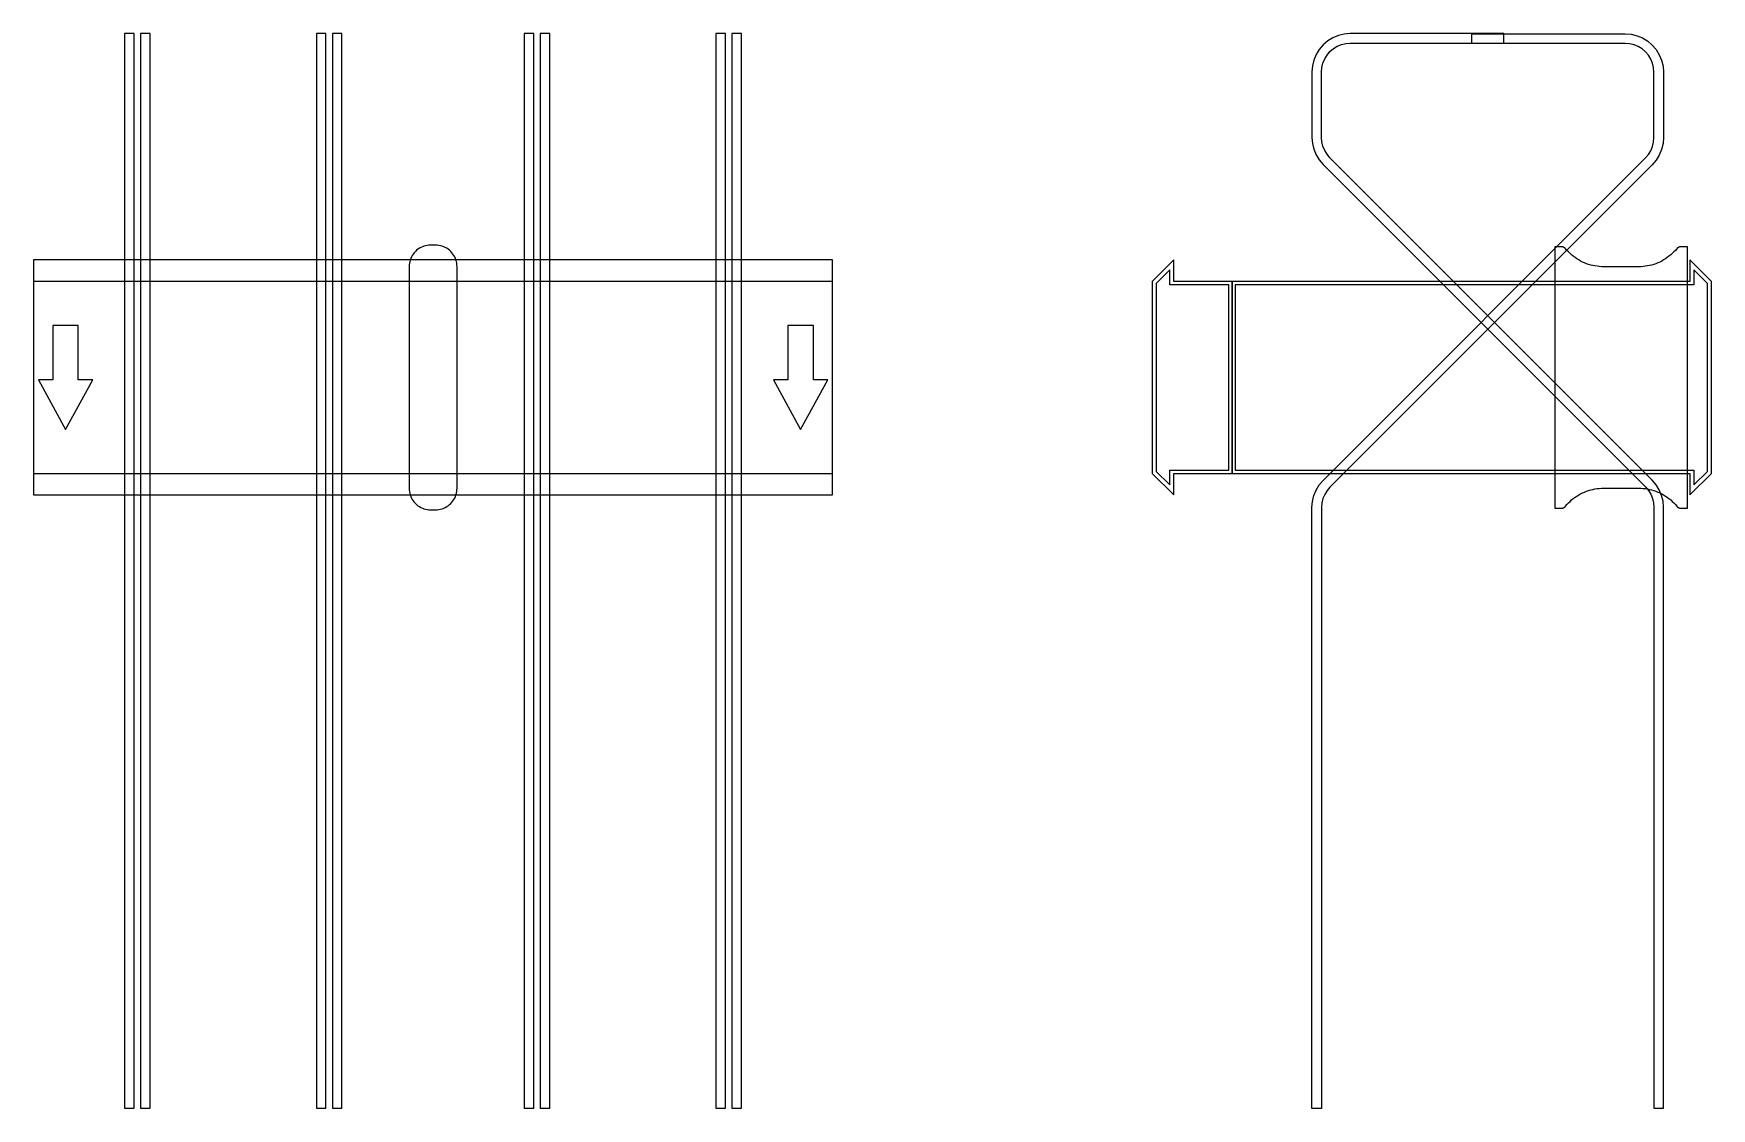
# Model space of a CAD drawing. Extents: x 0 to 1050, y -457 to 215.
import ezdxf

# ---------------------------------------------------------------- set-up
doc = ezdxf.new("R2010")
doc.units = 0
doc.layers.add('Halfen', color=7, linetype='CONTINUOUS')

msp = doc.modelspace()

# ---------------------------------------------------------------- linework, layer by layer
at = {"layer": 'Halfen', "color": 7}
for points in [[(63, -457.177), (63, 215.147), (57, 215.147), (57, -457.177)], [(73, -457.177), (73, 215.147), (67, 215.147), (67, -457.177)], [(183, -457.177), (183, 215.147), (177, 215.147), (177, -457.177)], [(193, -457.177), (193, 215.147), (187, 215.147), (187, -457.177)], [(313, -457.177), (313, 215.147), (307, 215.147), (307, -457.177)], [(323, -457.177), (323, 215.147), (317, 215.147), (317, -457.177)], [(433, -457.177), (433, 215.147), (427, 215.147), (427, -457.177)], [(443, -457.177), (443, 215.147), (437, 215.147), (437, -457.177)], [(1020, -457.177), (1020, -81.213), (1019.705, -77.459), (1018.825, -73.797), (1017.384, -70.317), (1015.416, -67.106), (1012.971, -64.243), (811.272, 137.456), (809.438, 139.604), (807.962, 142.012), (806.881, 144.621), (806.222, 147.368), (806, 150.184), (806, 191.147), (806.222, 193.963), (806.881, 196.71), (807.962, 199.319), (809.438, 201.728), (811.272, 203.875), (813.42, 205.71), (815.828, 207.186), (818.438, 208.266), (821.184, 208.926), (824, 209.147), (920, 209.147), (920, 215.147), (824, 215.147), (820.246, 214.852), (816.584, 213.973), (813.104, 212.532), (809.893, 210.564), (807.029, 208.118), (804.584, 205.254), (802.616, 202.043), (801.175, 198.564), (800.295, 194.902), (800, 191.147), (800, 150.184), (800.295, 146.429), (801.175, 142.767), (802.616, 139.288), (804.584, 136.077), (807.029, 133.213), (1008.728, -68.485), (1010.562, -70.633), (1012.038, -73.041), (1013.119, -75.651), (1013.778, -78.397), (1014, -81.213), (1014, -457.177)], [(800, -457.324), (800, -81.361), (800.295, -77.606), (801.175, -73.944), (802.616, -70.465), (804.584, -67.254), (807.029, -64.39), (1008.728, 137.308), (1010.562, 139.456), (1012.038, 141.865), (1013.119, 144.474), (1013.778, 147.221), (1014, 150.036), (1014, 191), (1013.778, 193.816), (1013.119, 196.562), (1012.038, 199.172), (1010.562, 201.58), (1008.728, 203.728), (1006.58, 205.562), (1004.172, 207.038), (1001.562, 208.119), (998.816, 208.778), (996, 209), (900, 209), (900, 215), (996, 215), (999.754, 214.705), (1003.416, 213.825), (1006.896, 212.384), (1010.107, 210.416), (1012.971, 207.971), (1015.416, 205.107), (1017.384, 201.896), (1018.825, 198.416), (1019.705, 194.754), (1020, 191), (1020, 150.036), (1019.705, 146.282), (1018.825, 142.62), (1017.384, 139.141), (1015.416, 135.929), (1012.971, 133.066), (811.272, -68.633), (809.438, -70.78), (807.962, -73.189), (806.881, -75.798), (806.222, -78.545), (806, -81.361), (806, -457.324)], [(0, -73.5), (500, -73.5), (500, 73.5), (0, 73.5)], [(265, -69.3), (265, -56.8), (265, 69.3), (264.958, 70.359), (264.834, 71.412), (264.627, 72.452), (264.339, 73.472), (263.972, 74.466), (263.529, 75.429), (263.011, 76.354), (262.422, 77.235), (261.765, 78.068), (261.046, 78.846), (260.268, 79.565), (259.435, 80.222), (258.554, 80.811), (257.629, 81.329), (256.666, 81.772), (255.672, 82.139), (254.652, 82.427), (253.612, 82.634), (252.559, 82.758), (251.5, 82.8), (248.5, 82.8), (247.441, 82.758), (246.388, 82.634), (245.348, 82.427), (244.328, 82.139), (243.334, 81.772), (242.371, 81.329), (241.446, 80.811), (240.565, 80.222), (239.732, 79.565), (238.954, 78.846), (238.235, 78.068), (237.578, 77.235), (236.989, 76.354), (236.471, 75.429), (236.028, 74.466), (235.661, 73.472), (235.373, 72.452), (235.166, 71.412), (235.042, 70.359), (235, 69.3), (235, -56.8), (235, -69.3), (235.042, -70.359), (235.166, -71.412), (235.373, -72.452), (235.661, -73.472), (236.028, -74.466), (236.471, -75.429), (236.989, -76.354), (237.578, -77.235), (238.235, -78.068), (238.954, -78.846), (239.732, -79.565), (240.565, -80.222), (241.446, -80.811), (242.371, -81.329), (243.334, -81.772), (244.328, -82.139), (245.348, -82.427), (246.388, -82.634), (247.441, -82.758), (248.5, -82.8), (251.5, -82.8), (252.559, -82.758), (253.612, -82.634), (254.652, -82.427), (255.672, -82.139), (256.666, -81.772), (257.629, -81.329), (258.554, -80.811), (259.435, -80.222), (260.268, -79.565), (261.046, -78.846), (261.765, -78.068), (262.422, -77.235), (263.011, -76.354), (263.529, -75.429), (263.972, -74.466), (264.339, -73.472), (264.627, -72.452), (264.834, -71.412), (264.958, -70.359), (265, -69.3)], [(750, -60), (750, 60), (713.5, 60), (713.5, 73.5), (700, 60), (700, -60), (713.5, -73.5), (713.5, -60)], [(1050, -60), (1050, 60), (1036.5, 73.5), (1036.5, 60), (750, 60), (750, -60), (1036.5, -60), (1036.5, -73.5)], [(1035, -81.8), (1035, 81.8), (1031, 81.8), (1030.846, 81.797), (1030.691, 81.786), (1030.538, 81.769), (1030.385, 81.746), (1030.234, 81.715), (1030.084, 81.678), (1029.936, 81.634), (1029.789, 81.584), (1029.646, 81.527), (1029.505, 81.464), (1029.366, 81.395), (1029.231, 81.32), (1029.1, 81.239), (1028.972, 81.153), (1028.848, 81.06), (1028.728, 80.963), (1028.613, 80.86), (1028.502, 80.752), (1028.397, 80.639), (1028.296, 80.522), (1027.41, 79.491), (1026.479, 78.5), (1025.505, 77.551), (1024.491, 76.646), (1023.437, 75.787), (1022.347, 74.975), (1021.222, 74.211), (1020.064, 73.499), (1018.876, 72.838), (1017.66, 72.23), (1016.418, 71.676), (1015.153, 71.178), (1013.867, 70.736), (1012.563, 70.351), (1011.243, 70.024), (1009.911, 69.756), (1008.567, 69.547), (1007.216, 69.397), (1005.859, 69.307), (1004.5, 69.277), (982.5, 69.277), (981.141, 69.307), (979.784, 69.397), (978.433, 69.547), (977.089, 69.756), (975.757, 70.024), (974.437, 70.351), (973.133, 70.736), (971.847, 71.178), (970.582, 71.676), (969.34, 72.23), (968.124, 72.838), (966.936, 73.499), (965.778, 74.211), (964.653, 74.975), (963.563, 75.787), (962.509, 76.646), (961.495, 77.551), (960.521, 78.5), (959.59, 79.491), (958.704, 80.522), (958.603, 80.639), (958.498, 80.752), (958.387, 80.86), (958.272, 80.963), (958.152, 81.06), (958.028, 81.153), (957.9, 81.239), (957.769, 81.32), (957.634, 81.395), (957.495, 81.464), (957.354, 81.527), (957.211, 81.584), (957.064, 81.634), (956.916, 81.678), (956.766, 81.715), (956.615, 81.746), (956.462, 81.769), (956.309, 81.786), (956.154, 81.797), (956, 81.8), (952, 81.8), (952, -81.8), (956, -81.8), (956.154, -81.797), (956.309, -81.786), (956.462, -81.769), (956.615, -81.746), (956.766, -81.715), (956.916, -81.678), (957.064, -81.634), (957.211, -81.584), (957.354, -81.527), (957.495, -81.464), (957.634, -81.395), (957.769, -81.32), (957.9, -81.239), (958.028, -81.153), (958.152, -81.06), (958.272, -80.963), (958.387, -80.86), (958.498, -80.752), (958.603, -80.639), (958.704, -80.522), (959.59, -79.491), (960.521, -78.5), (961.495, -77.551), (962.509, -76.646), (963.563, -75.787), (964.653, -74.975), (965.778, -74.211), (966.936, -73.499), (968.124, -72.838), (969.34, -72.23), (970.582, -71.676), (971.847, -71.178), (973.133, -70.736), (974.437, -70.351), (975.757, -70.024), (977.089, -69.756), (978.433, -69.547), (979.784, -69.397), (981.141, -69.307), (982.5, -69.277), (1004.5, -69.277), (1005.859, -69.307), (1007.216, -69.397), (1008.567, -69.547), (1009.911, -69.756), (1011.243, -70.024), (1012.563, -70.351), (1013.867, -70.736), (1015.153, -71.178), (1016.418, -71.676), (1017.66, -72.23), (1018.876, -72.838), (1020.064, -73.499), (1021.222, -74.211), (1022.347, -74.975), (1023.437, -75.787), (1024.491, -76.646), (1025.505, -77.551), (1026.479, -78.5), (1027.41, -79.491), (1028.296, -80.522), (1028.397, -80.639), (1028.502, -80.752), (1028.613, -80.86), (1028.728, -80.963), (1028.848, -81.06), (1028.972, -81.153), (1029.1, -81.239), (1029.231, -81.32), (1029.366, -81.395), (1029.505, -81.464), (1029.646, -81.527), (1029.789, -81.584), (1029.936, -81.634), (1030.084, -81.678), (1030.234, -81.715), (1030.385, -81.746), (1030.538, -81.769), (1030.691, -81.786), (1030.846, -81.797), (1031, -81.8)], [(748, -58), (748, 58), (711, 58), (711, 67.25), (702.5, 58.75), (702.5, -58.75), (711, -67.25), (711, -58)], [(1047.5, -58.75), (1047.5, 58.75), (1039, 67.25), (1039, 58), (752, 58), (752, -58), (1039, -58), (1039, -67.25)], [(0, -60), (500, -60), (500, 60), (0, 60)], [(20, -32.5), (37, -1.5), (28, -1.5), (28, 32.5), (12, 32.5), (12, -1.5), (3, -1.5)], [(480, -32.5), (497, -1.5), (488, -1.5), (488, 32.5), (472, 32.5), (472, -1.5), (463, -1.5)]]:
    msp.add_lwpolyline(points, close=True, dxfattribs=at)

doc.saveas('drawing.dxf')
